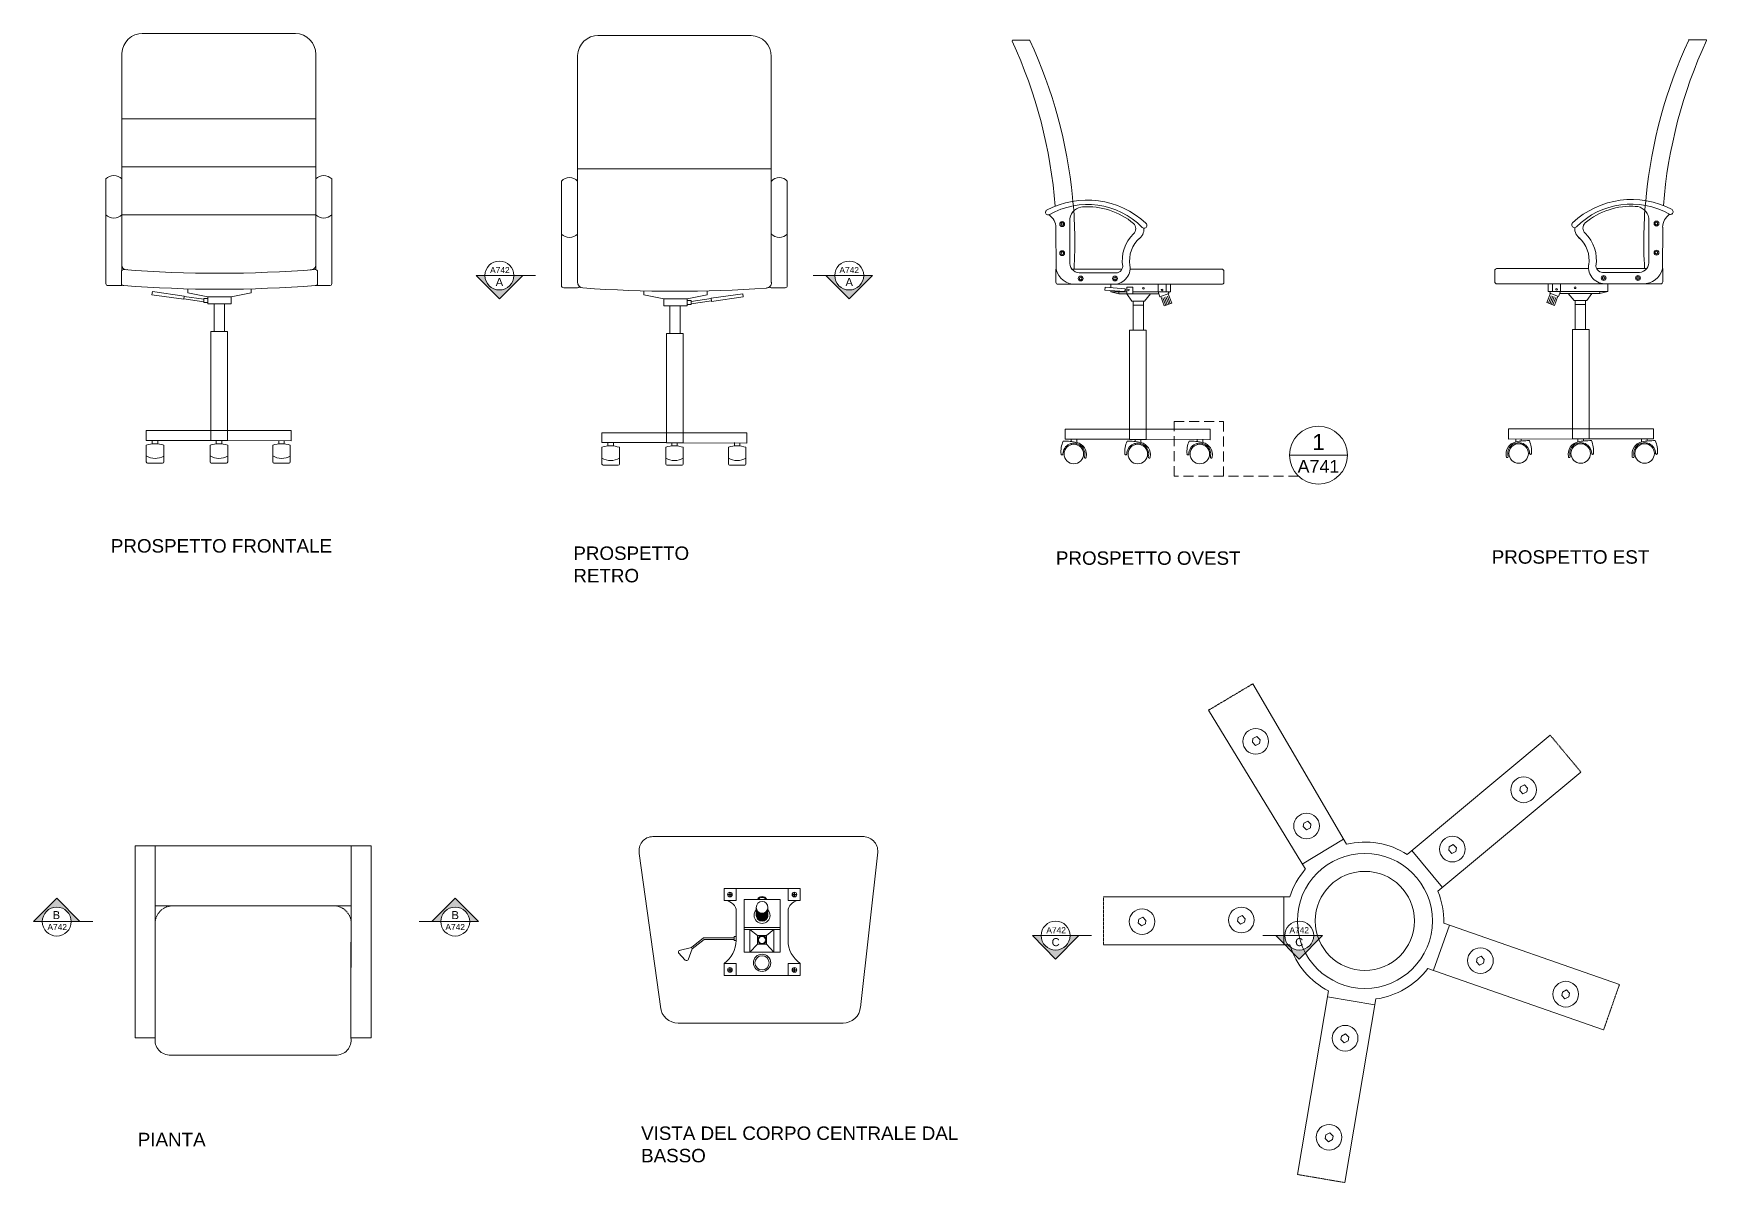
# Model space of a CAD drawing. Header units: centimetres. Extents: x -1194 to 126, y -577 to 528.
# Drawn here: x -292.3 to 126, y 241.1 to 528.4 of the extents above; entities that cross this region are included whole.
import ezdxf
from ezdxf.enums import TextEntityAlignment as Align

# ---------------------------------------------------------------- set-up
doc = ezdxf.new("R2010")
doc.units = ezdxf.units.CM
doc.header["$MEASUREMENT"] = 0
doc.linetypes.add('HIDDEN', pattern=[0.375, 0.25, -0.125])
for name, color, linetype, lineweight in [('A-ANNO-SYMB', 3, 'Continuous', 18), ('dettagli', 4, 'Continuous', 13), ('linee prospetti', 1, 'Continuous', 18), ('quote', 20, 'Continuous', 5)]:
    doc.layers.add(name, color=color, linetype=linetype, lineweight=lineweight)
doc.styles.add('ARIAL', font='arial.ttf')
doc.styles.get("Standard").update_dxf_attribs({"font": 'arial.ttf'})

# ---------------------------------------------------------------- blocks, each defined once
blk = doc.blocks.new('SYMBOL')
at = {"layer": 'A-ANNO-SYMB', "linetype": 'Continuous', "lineweight": 20}
h = blk.add_hatch(color=256, dxfattribs=at)
h.dxf.hatch_style = 1
h.paths.add_polyline_path([(11.206, 4.948), (11.316, 4.948, -1), (11.678, 4.948), (11.788, 4.948), (11.497, 5.241)])
at = {"linetype": 'Continuous', "lineweight": 20}
blk.add_line((11.316, 4.948), (11.678, 4.948), dxfattribs=at)
at = {"layer": 'A-ANNO-SYMB', "linetype": 'Continuous', "lineweight": 20}
for p, q in [((11.206, 4.948), (11.497, 5.241)), ((11.788, 4.948), (11.497, 5.241)), ((11.316, 4.948), (11.206, 4.948)), ((11.678, 4.948), (11.788, 4.948))]:
    blk.add_line(p, q, dxfattribs=at)
blk.add_circle((11.497, 4.948), 0.181, dxfattribs=at)
for tag, p in [('TAVOLA', (11.497, 5.08)), ('SEZIONE', (11.497, 4.918))]:
    blk.add_attdef(tag, text='', height=0.1, dxfattribs=at).set_placement(p, align=Align.TOP_CENTER)
blk = doc.blocks.new('DETAGLI')
at = {"layer": 'A-ANNO-SYMB', "linetype": 'Continuous'}
blk.add_line((486.66, 356.17), (504.76, 356.17), dxfattribs=at)
blk.add_circle((495.71, 356.17), 9.05, dxfattribs=at)
for tag, p in [('TAVOLA', (495.71, 362.76)), ('SEZIONE', (495.71, 354.67))]:
    blk.add_attdef(tag, text='', height=5, dxfattribs=at).set_placement(p, align=Align.TOP_CENTER)

msp = doc.modelspace()

# ---------------------------------------------------------------- linework, layer by layer
at = {"layer": 'A-ANNO-SYMB'}
for p, q in [((-175.81, 467.84), (-166.81, 467.84)), ((-97.36, 467.84), (-88.36, 467.84)), ((-277.48, 306.3), (-286.48, 306.3)), ((-195.86, 306.3), (-186.86, 306.3)), ((-27.76, 302.8), (-36.76, 302.8)), ((15.08, 302.8), (24.08, 302.8))]:
    msp.add_line(p, q, dxfattribs=at)
at = {"layer": 'A-ANNO-SYMB', "linetype": 'HIDDEN', "ltscale": 10}
for p, q in [((-7.15, 417.69), (-7.15, 431.36)), ((23.94, 417.69), (5.25, 417.69))]:
    msp.add_line(p, q, dxfattribs=at)
msp.add_lwpolyline([(-7.15, 431.36), (5.25, 431.36), (5.25, 417.69), (-7.15, 417.69)], dxfattribs=at)
at = {"layer": 'dettagli'}
for p, q in [((-253.7, 463.54), (-248.7, 462.54)), ((-242.83, 462.54), (-248.7, 462.54)), ((-237.83, 463.54), (-242.83, 462.54)), ((-139.72, 463.01), (-134.72, 462.01)), ((-134.72, 462.01), (-128.85, 462.01)), ((-123.85, 463.01), (-128.85, 462.01)), ((-22.92, 463.73), (-18.92, 463.73)), ((-18.92, 463.23), (-17.68, 461.44)), ((-17.47, 463.73), (-8.06, 463.73)), ((-17.38, 461.44), (-14.81, 461.44)), ((-13.06, 463.23), (-14.51, 461.44)), ((-9.24, 460.37), (-9.94, 462.24)), ((-8.86, 460.51), (-9.56, 462.38)), ((-8.49, 460.65), (-9.19, 462.52)), ((-8.11, 460.79), (-8.81, 462.66)), ((97.25, 463.87), (86.38, 463.87)), ((86.44, 460.92), (87.14, 462.79)), ((86.82, 460.78), (87.52, 462.65)), ((87.19, 460.64), (87.89, 462.51)), ((87.56, 460.5), (88.26, 462.37)), ((91.38, 463.37), (92.84, 461.57)), ((95.7, 461.57), (93.14, 461.57)), ((97.25, 463.37), (96, 461.57)), ((101.25, 463.87), (97.25, 463.87)), ((-32.85, 426.9), (-32.85, 426.32)), ((-31.45, 426.89), (-31.45, 426.12)), ((-16.88, 426.9), (-16.88, 426.32)), ((-15.48, 426.89), (-15.48, 426.12)), ((-1.37, 426.9), (-1.37, 426.32)), ((0.03, 426.89), (0.03, 426.12)), ((78.26, 427.02), (78.26, 426.25)), ((79.65, 427.03), (79.65, 426.46)), ((93.77, 427.02), (93.77, 426.25)), ((95.17, 427.03), (95.17, 426.46)), ((109.74, 427.02), (109.74, 426.25)), ((111.14, 427.03), (111.14, 426.46)), ((-262.6, 426.57), (-262.6, 425.74)), ((-261.2, 426.57), (-261.2, 425.73)), ((-246.64, 426.56), (-246.64, 425.72)), ((-245.24, 426.57), (-245.24, 425.73)), ((-230.98, 426.48), (-230.98, 425.74)), ((-229.58, 426.48), (-229.58, 425.73)), ((-148.69, 426.05), (-148.69, 425.22)), ((-147.29, 426.04), (-147.29, 425.21)), ((-132.73, 426.05), (-132.73, 425.22)), ((-131.33, 426.04), (-131.33, 425.21)), ((-117.07, 426.05), (-117.07, 425.22)), ((-115.68, 426.04), (-115.68, 425.21)), ((-32.85, 425.85), (-32.85, 425.56)), ((-31.45, 425.83), (-31.45, 425.53)), ((-16.88, 425.85), (-16.88, 425.56)), ((-15.48, 425.83), (-15.48, 425.53)), ((-1.37, 425.85), (-1.37, 425.56)), ((0.03, 425.83), (0.03, 425.53)), ((78.26, 425.96), (78.26, 425.67)), ((79.65, 425.99), (79.65, 425.69)), ((93.77, 425.96), (93.77, 425.67)), ((95.17, 425.99), (95.17, 425.69)), ((109.74, 425.96), (109.74, 425.67)), ((111.14, 425.99), (111.14, 425.69)), ((-119.65, 314.57), (-100.65, 314.57)), ((-103.65, 311.57), (-103.65, 314.57)), ((-116.65, 311.57), (-119.65, 311.57)), ((-111.62, 309.87), (-111.62, 307.87)), ((-108.67, 309.87), (-108.67, 307.87)), ((-108.67, 309.87), (-108.67, 307.87)), ((-103.65, 311.57), (-101.05, 311.57)), ((-111.56, 309.48), (-111.56, 307.48)), ((-111.49, 309.28), (-111.49, 307.29)), ((-111.4, 309.1), (-111.4, 307.11)), ((-111.27, 308.92), (-111.27, 306.93)), ((-111.06, 308.72), (-111.06, 306.72)), ((-110.85, 308.58), (-110.85, 306.58)), ((-110.62, 308.48), (-110.62, 306.48)), ((-110.36, 308.41), (-110.36, 306.42)), ((-110.14, 307.87), (-110.14, 308.4)), ((-110.14, 308.4), (-110.14, 306.4)), ((-110.14, 308.4), (-110.14, 306.4)), ((-109.93, 308.41), (-109.93, 306.42)), ((-109.67, 308.48), (-109.67, 306.48)), ((-109.44, 308.58), (-109.44, 306.58)), ((-109.23, 308.72), (-109.23, 306.72)), ((-109.02, 308.92), (-109.02, 306.93)), ((-108.89, 309.1), (-108.89, 307.11)), ((-108.8, 309.28), (-108.8, 307.29)), ((-108.73, 309.48), (-108.73, 307.48)), ((-114.65, 304.8), (-105.65, 304.8)), ((-114.65, 304.3), (-105.65, 304.3)), ((-113.17, 304.3), (-111.26, 302.81)), ((-109.05, 302.81), (-107.17, 304.3)), ((-111.26, 300.64), (-113.17, 298.67)), ((-109.05, 300.64), (-107.17, 298.67)), ((-119.65, 292.85), (-100.65, 292.85))]:
    msp.add_line(p, q, dxfattribs=at)
for points in [[(-35.41, 480.86), (-35.11, 481.08), (-34.81, 480.86), (-34.81, 480.56), (-35.11, 480.33), (-35.41, 480.56), (-35.41, 480.86)], [(113.73, 480.99), (113.43, 481.22), (113.13, 480.99), (113.13, 480.69), (113.43, 480.47), (113.73, 480.69), (113.73, 480.99)], [(-35.41, 473.6), (-35.11, 473.82), (-34.81, 473.6), (-34.81, 473.3), (-35.11, 473.07), (-35.41, 473.3), (-35.41, 473.6)], [(113.73, 473.73), (113.43, 473.96), (113.13, 473.73), (113.13, 473.43), (113.43, 473.21), (113.73, 473.43), (113.73, 473.73)], [(-253.7, 463.54), (-253.7, 464.52)], [(-237.83, 464.52), (-237.83, 463.54)], [(-30.79, 467.25), (-30.49, 467.47), (-30.19, 467.25), (-30.19, 466.95), (-30.49, 466.72), (-30.79, 466.95), (-30.79, 467.25)], [(-19.4, 464.54), (-24.38, 464.91), (-24.43, 464.21), (-19.45, 463.85), (-19.4, 464.54)], [(-22.92, 464.8), (-22.92, 465.65)], [(-22.21, 467.25), (-21.91, 467.47), (-21.61, 467.25), (-21.61, 466.95), (-21.91, 466.72), (-22.21, 466.95), (-22.21, 467.25)], [(-19.41, 464.4), (-18.41, 464.32), (-18.43, 464.02), (-19.43, 464.1)], [(-18.92, 464.36), (-18.92, 464.94), (-17.47, 464.94), (-17.47, 463.23)], [(-9.15, 465.65), (-9.15, 463.73), (-11.15, 463.73), (-11.15, 465.65)], [(-8.58, 463.6), (-8.06, 463.73), (-8.06, 465.65)], [(86.91, 463.73), (86.38, 463.87), (86.38, 465.78)], [(87.48, 465.78), (87.48, 463.87), (89.48, 463.87), (89.48, 465.78)], [(99.25, 463.37), (101.25, 463.87), (101.25, 464.93)], [(100.54, 467.38), (100.24, 467.61), (99.94, 467.38), (99.94, 467.08), (100.24, 466.86), (100.54, 467.08), (100.54, 467.38)], [(101.25, 464.93), (101.25, 465.78)], [(109.12, 467.38), (108.82, 467.61), (108.52, 467.38), (108.52, 467.08), (108.82, 466.86), (109.12, 467.08), (109.12, 467.38)], [(-254.65, 462.6), (-254.63, 462.7), (-262.55, 463.82), (-262.67, 463.03), (-254.74, 461.91), (-254.73, 462.01)], [(-249.7, 461.91), (-254.65, 462.6), (-254.73, 462.01), (-249.7, 461.3)], [(-248.7, 461.11), (-249.7, 461.11), (-249.7, 462.11), (-248.7, 462.11)], [(-242.83, 462.54), (-242.83, 460.74), (-248.7, 460.74), (-248.7, 462.54)], [(-139.72, 463.99), (-139.72, 463.01)], [(-134.72, 462.01), (-134.72, 460.22), (-128.85, 460.22), (-128.85, 462.01)], [(-128.85, 460.58), (-127.85, 460.58), (-127.85, 461.58), (-128.85, 461.58)], [(-127.85, 461.38), (-122.9, 462.08), (-122.82, 461.48), (-127.85, 460.77)], [(-123.85, 463.01), (-123.85, 463.99)], [(-122.9, 462.08), (-122.91, 462.18), (-114.99, 463.29), (-114.88, 462.5), (-122.8, 461.38), (-122.82, 461.48)], [(-20.92, 463.23), (-22.92, 463.73), (-22.92, 464.1)], [(-13.06, 463.23), (-20.92, 463.23), (-20.92, 463.73), (-18.92, 463.73)], [(-18.92, 463.23), (-18.92, 464.06)], [(-17.68, 461.44), (-17.38, 461.44), (-17.38, 460.44), (-14.81, 460.44), (-14.81, 461.44), (-14.51, 461.44)], [(-17.47, 463.73), (-13.06, 463.73), (-11.15, 463.73)], [(-10.95, 463.23), (-13.06, 463.23)], [(-11.15, 463.73), (-10.67, 462.49), (-8.49, 463.31), (-8.62, 463.73)], [(-10.48, 462.56), (-9.61, 460.23), (-7.74, 460.93), (-8.61, 463.27)], [(88.81, 462.69), (87.94, 460.36), (86.07, 461.06), (86.94, 463.4)], [(89.48, 463.87), (88.99, 462.62), (86.82, 463.45), (86.95, 463.87)], [(89.28, 463.37), (91.38, 463.37)], [(95.79, 463.87), (91.38, 463.87), (89.48, 463.87)], [(91.38, 463.37), (99.25, 463.37), (99.25, 463.87), (97.25, 463.87)], [(96, 461.57), (95.7, 461.57), (95.7, 460.57), (93.14, 460.57), (93.14, 461.57), (92.84, 461.57)], [(-264.1, 425.44), (-264.1, 421.22)], [(-259.7, 421.22), (-259.7, 425.41)], [(-248.14, 425.44), (-248.14, 421.22)], [(-243.74, 421.22), (-243.74, 425.41)], [(-232.48, 425.44), (-232.48, 421.22)], [(-228.08, 421.22), (-228.08, 425.41)], [(-150.19, 424.91), (-150.19, 420.7)], [(-145.79, 420.7), (-145.79, 424.89)], [(-134.23, 424.91), (-134.23, 420.7)], [(-129.83, 420.7), (-129.83, 424.89)], [(-118.57, 424.91), (-118.57, 420.7)], [(-114.18, 420.7), (-114.18, 424.89)], [(-263.8, 420.92), (-261.2, 420.92), (-260, 420.92)], [(-247.84, 420.92), (-245.24, 420.92), (-244.04, 420.92)], [(-232.18, 420.92), (-229.58, 420.92), (-228.38, 420.92)], [(-149.89, 420.4), (-147.29, 420.4), (-146.09, 420.4)], [(-133.93, 420.4), (-131.33, 420.4), (-130.13, 420.4)], [(-118.27, 420.4), (-115.68, 420.4), (-114.48, 420.4)], [(12.57, 352.05), (13.57, 352.56), (14.34, 351.74), (14.19, 350.86), (13.19, 350.34), (12.42, 351.16), (12.57, 352.05)], [(79.43, 339.98), (80.43, 340.49), (81.21, 339.68), (81.06, 338.79), (80.05, 338.27), (79.28, 339.09), (79.43, 339.98)], [(25.31, 330.94), (26.31, 331.45), (27.08, 330.64), (26.93, 329.75), (25.93, 329.23), (25.16, 330.05), (25.31, 330.94)], [(61.65, 325.03), (62.65, 325.54), (63.43, 324.72), (63.28, 323.84), (62.28, 323.32), (61.5, 324.14), (61.65, 325.03)], [(-119.65, 314.57), (-119.65, 311.57), (-119.29, 311.57)], [(-116.65, 311.57), (-116.65, 314.57)], [(-100.65, 314.57), (-100.65, 311.57), (-101.05, 311.57)], [(-118.22, 313.63), (-118.22, 313.1), (-118.76, 313.1)], [(-118.76, 313.01), (-118.22, 313.01), (-118.22, 312.47)], [(-117.6, 313.1), (-118.13, 313.1), (-118.13, 313.63)], [(-118.13, 312.47), (-118.13, 313.01), (-117.6, 313.01)], [(-114.65, 311.82), (-114.65, 311.82), (-105.65, 311.82), (-105.65, 298.67), (-114.65, 298.67), (-114.65, 311.82)], [(-102.09, 313.63), (-102.09, 313.1), (-102.63, 313.1)], [(-102.63, 313.01), (-102.09, 313.01), (-102.09, 312.47)], [(-101.47, 313.1), (-102, 313.1), (-102, 313.63)], [(-102, 312.47), (-102, 313.01), (-101.47, 313.01)], [(-116.65, 309.38), (-116.65, 301.57)], [(-103.65, 309.38), (-103.65, 301.57)], [(-15.95, 306.92), (-14.95, 307.44), (-14.17, 306.62), (-14.32, 305.73), (-15.32, 305.22), (-16.1, 306.03), (-15.95, 306.92)], [(8.87, 307.33), (9.87, 307.85), (10.64, 307.03), (10.49, 306.14), (9.49, 305.63), (8.71, 306.44), (8.87, 307.33)], [(-117.15, 302.27), (-124.81, 302.27), (-127.82, 299.87)], [(-117.15, 301.87), (-124.58, 301.87), (-127.59, 299.47)], [(-116.65, 301.57), (-117.15, 301.57), (-117.15, 302.57), (-116.65, 302.57)], [(-113.17, 304.3), (-107.17, 304.3), (-107.17, 298.67), (-113.17, 298.67), (-113.17, 304.3)], [(-110.14, 302.82), (-111.26, 302.81), (-111.26, 300.64), (-109.05, 300.64), (-109.05, 302.81), (-110.14, 302.82)], [(-129.34, 296.67), (-131, 298.49)], [(-130.83, 299.05), (-127.82, 299.87)], [(-127.82, 299.87), (-127.59, 299.47), (-128.65, 296.76)], [(68.61, 297.13), (69.61, 297.64), (70.38, 296.83), (70.23, 295.94), (69.23, 295.42), (68.46, 296.24), (68.61, 297.13)], [(-119.65, 295.85), (-119.65, 292.85), (-119.65, 292.85), (-119.65, 292.85), (-119.65, 292.85)], [(-119.65, 295.85), (-116.65, 295.85), (-116.65, 292.85)], [(-118.22, 294.8), (-118.22, 294.27), (-118.76, 294.27)], [(-118.76, 294.18), (-118.22, 294.18), (-118.22, 293.64)], [(-117.6, 294.27), (-118.13, 294.27), (-118.13, 294.8)], [(-118.13, 293.64), (-118.13, 294.18), (-117.6, 294.18)], [(-100.65, 295.85), (-103.65, 295.85), (-103.65, 292.85)], [(-102.09, 294.8), (-102.09, 294.27), (-102.63, 294.27)], [(-102.63, 294.18), (-102.09, 294.18), (-102.09, 293.64)], [(-101.47, 294.27), (-102, 294.27), (-102, 294.8)], [(-102, 293.64), (-102, 294.18), (-101.47, 294.18)], [(-100.65, 295.85), (-100.65, 292.85), (-100.65, 292.85), (-100.65, 292.85), (-100.65, 292.85)], [(89.95, 288.69), (90.95, 289.21), (91.73, 288.39), (91.58, 287.5), (90.58, 286.99), (89.8, 287.8), (89.95, 288.69)], [(34.73, 277.7), (35.73, 278.22), (36.5, 277.4), (36.35, 276.51), (35.35, 276), (34.58, 276.81), (34.73, 277.7)], [(30.81, 252.98), (31.81, 253.5), (32.59, 252.68), (32.44, 251.79), (31.44, 251.28), (30.66, 252.1), (30.81, 252.98)]]:
    msp.add_lwpolyline(points, dxfattribs=at)
for centre, radius in [((-35.12, 480.7), 0.612), ((113.45, 480.83), 0.612), ((-35.12, 473.42), 0.612), ((113.45, 473.56), 0.612), ((-30.49, 467.1), 0.612), ((-21.92, 467.1), 0.612), ((-14.8, 464.64), 0.211), ((-10.14, 464.23), 0.211), ((88.47, 464.37), 0.211), ((93.12, 464.78), 0.211), ((100.25, 467.23), 0.612), ((108.82, 467.23), 0.612), ((-32.2, 423.21), 2.44), ((-16.22, 423.21), 2.44), ((-0.71, 423.21), 2.44), ((79, 423.35), 2.44), ((94.51, 423.35), 2.44), ((110.48, 423.35), 2.44), ((13.26, 351.37), 3.21), ((80.23, 339.25), 3.21), ((25.97, 330.21), 3.21), ((62.43, 324.42), 3.21), ((-118.18, 313.05), 0.581), ((-110.14, 309.87), 1.47), ((-102.05, 313.05), 0.581), ((9.67, 306.69), 3.21), ((-15.16, 306.29), 3.21), ((-110.15, 301.73), 1.08), ((-110.15, 301.73), 0.89), ((-110.15, 296), 2.16), ((-110.15, 296), 1.78), ((69.44, 296.55), 3.21), ((-118.18, 294.22), 0.581), ((-102.05, 294.22), 0.581), ((90.77, 288.16), 3.21), ((35.61, 277.15), 3.21), ((31.6, 252.38), 3.21)]:
    msp.add_circle(centre, radius, dxfattribs=at)
for centre, radius, start, end in [((-261.94, 418.66), 7.11, 71.6428, 107.6713), ((-261.88, 426.41), 4.29, 238.8185, 300.4955), ((-245.98, 418.66), 7.11, 71.6428, 107.6713), ((-245.92, 426.41), 4.29, 238.8185, 300.4955), ((-230.32, 418.66), 7.11, 71.6428, 107.6713), ((-230.26, 426.41), 4.29, 238.8185, 300.4955), ((-148.03, 418.14), 7.11, 71.6428, 107.6713), ((-132.07, 418.14), 7.11, 71.6428, 107.6713), ((-116.42, 418.14), 7.11, 71.6428, 107.6713), ((-29.01, 423.81), 6.42, 155.8953, 185.3823), ((-35.17, 423.21), 0.229, 180, 0.5058), ((-32.2, 423.19), 2.74, 344.7676, 179.451), ((-34.9, 407.67), 18.76, 79.3999, 89.8923), ((-32.2, 423.05), 3.15, 348.7983, 76.2923), ((-29.33, 422.4), 0.229, 163.8588, 9.5951), ((-13.03, 423.81), 6.42, 155.8953, 185.3823), ((-19.2, 423.21), 0.229, 180, 0.5058), ((-16.23, 423.19), 2.74, 344.7676, 179.451), ((-18.93, 407.67), 18.76, 79.3999, 89.8923), ((-16.23, 423.05), 3.15, 348.7983, 76.2923), ((-13.36, 422.4), 0.229, 163.8588, 9.5951), ((2.48, 423.81), 6.42, 155.8953, 185.3823), ((-3.69, 423.21), 0.229, 180, 0.5058), ((-0.72, 423.19), 2.74, 344.7676, 179.451), ((-3.42, 407.67), 18.76, 79.3999, 89.8923), ((-0.72, 423.05), 3.15, 348.7983, 76.2923), ((2.15, 422.4), 0.229, 163.8588, 9.5951), ((79, 423.19), 3.15, 103.7077, 191.2017), ((76.14, 422.54), 0.229, 170.4049, 16.1412), ((79, 423.32), 2.74, 0.549, 195.2324), ((81.71, 407.81), 18.76, 90.1077, 100.6001), ((75.81, 423.95), 6.42, 354.6177, 24.1047), ((81.97, 423.35), 0.229, 179.4942, 0), ((94.52, 423.19), 3.15, 103.7077, 191.2017), ((91.65, 422.54), 0.229, 170.4049, 16.1412), ((94.51, 423.32), 2.74, 0.549, 195.2324), ((97.22, 407.81), 18.76, 90.1077, 100.6001), ((91.32, 423.95), 6.42, 354.6177, 24.1047), ((97.49, 423.35), 0.229, 179.4942, 0), ((110.49, 423.19), 3.15, 103.7077, 191.2017), ((107.62, 422.54), 0.229, 170.4049, 16.1412), ((110.49, 423.32), 2.74, 0.549, 195.2324), ((113.19, 407.81), 18.76, 90.1077, 100.6001), ((107.29, 423.95), 6.42, 354.6177, 24.1047), ((113.46, 423.35), 0.229, 179.4942, 0), ((-263.77, 421.25), 0.329, 184.8805, 274.8805), ((-260.03, 421.25), 0.329, 265.1195, 355.1195), ((-247.81, 421.25), 0.329, 184.8805, 274.8805), ((-244.07, 421.25), 0.329, 265.1195, 355.1195), ((-232.15, 421.25), 0.329, 184.8805, 274.8805), ((-228.41, 421.25), 0.329, 265.1195, 355.1195), ((-147.97, 425.88), 4.29, 238.8185, 300.4955), ((-149.86, 420.72), 0.329, 184.8805, 274.8805), ((-146.12, 420.72), 0.329, 265.1195, 355.1195), ((-132.01, 425.88), 4.29, 238.8185, 300.4955), ((-133.9, 420.72), 0.329, 184.8805, 274.8805), ((-130.16, 420.72), 0.329, 265.1195, 355.1195), ((-116.35, 425.88), 4.29, 238.8185, 300.4955), ((-118.25, 420.72), 0.329, 184.8805, 274.8805), ((-114.5, 420.72), 0.329, 265.1195, 355.1195), ((-119.47, 308.67), 2.91, 14.0911, 93.4875), ((-110.14, 311.22), 1.34, 28.5318, 151.4682), ((-110.14, 311.22), 1.13, 34.5343, 145.4657), ((-100.82, 308.67), 2.91, 86.5125, 165.9089), ((-110.14, 307.87), 2, 137.4873, 42.5127), ((-110.14, 307.87), 1.47, 180, 0), ((-123.76, 301.65), 7.11, 305.3096, 359.3956), ((-96.54, 301.65), 7.11, 180.6044, 234.6904), ((-130.7, 298.7), 0.37, 101.7439, 214.9532), ((-129.03, 296.96), 0.426, 222.0685, 343.334)]:
    msp.add_arc(centre, radius, start, end, dxfattribs=at)
at = {"layer": 'linee prospetti'}
for p, q in [((-47.58, 526.65), (-43.32, 526.65)), ((125.91, 526.78), (121.64, 526.78)), ((-270.19, 507.02), (-221.74, 507.02)), ((-270.19, 495.02), (-221.74, 495.02)), ((-156.29, 494.5), (-107.83, 494.5)), ((-270.19, 483.02), (-221.74, 483.02)), ((-33.22, 482.08), (-33.22, 470.86)), ((111.54, 482.22), (111.54, 471)), ((-36.67, 479.79), (-36.65, 469.39)), ((115, 479.93), (114.97, 469.52)), ((-270.29, 468.81), (-270.29, 465.84)), ((-30.39, 468.49), (-21.95, 468.49)), ((5.31, 466.15), (5.31, 468.92)), ((73.02, 466.28), (73.02, 469.05)), ((108.72, 468.62), (100.28, 468.62)), ((-159.73, 464.8), (-156.29, 464.8)), ((-104.38, 464.8), (-107.83, 464.8)), ((-247.08, 453.86), (-244.52, 453.86)), ((-133.17, 453.34), (-130.61, 453.34)), ((-17.38, 454.19), (-14.81, 454.19)), ((95.7, 454.32), (93.14, 454.32)), ((-247.98, 429.06), (-264.1, 429.06)), ((-264.1, 429.06), (-264.1, 426.57)), ((-247.98, 429.06), (-264.1, 429.06)), ((-264.1, 429.06), (-264.1, 426.57)), ((-247.98, 426.57), (-247.98, 429.06)), ((-247.98, 429.06), (-247.98, 426.55)), ((-247.98, 426.57), (-247.98, 429.06)), ((-247.98, 429.06), (-247.98, 426.55)), ((-243.98, 429.06), (-227.85, 429.06)), ((-243.98, 429.06), (-227.85, 429.06)), ((-243.81, 426.55), (-243.81, 429.06)), ((-243.81, 426.55), (-243.81, 429.06)), ((-227.85, 429.06), (-227.85, 426.47)), ((-227.85, 429.06), (-227.85, 426.47)), ((-134.07, 428.54), (-150.2, 428.54)), ((-150.2, 428.54), (-150.2, 426.05)), ((-134.07, 426.05), (-134.07, 428.54)), ((-134.07, 428.54), (-134.07, 426.02)), ((-130.07, 428.54), (-113.94, 428.54)), ((-129.91, 426.02), (-129.91, 428.54)), ((-113.94, 428.54), (-113.94, 425.94)), ((-18.27, 429.39), (-34.4, 429.39)), ((-34.4, 429.39), (-34.4, 426.9)), ((-34.4, 426.9), (-18.27, 426.9)), ((-18.27, 426.9), (-18.27, 429.39)), ((-18.27, 429.39), (-18.27, 426.87)), ((-18.27, 426.87), (-14.11, 426.87)), ((-14.27, 429.39), (1.86, 429.39)), ((-14.11, 426.87), (-14.11, 429.39)), ((1.86, 426.79), (-14.11, 426.87)), ((1.86, 429.39), (1.86, 426.79)), ((92.6, 429.52), (76.47, 429.52)), ((76.47, 429.52), (76.47, 426.93)), ((76.47, 426.93), (92.44, 427.01)), ((92.44, 427.01), (92.44, 429.52)), ((96.6, 427.01), (92.44, 427.01)), ((96.6, 429.52), (112.73, 429.52)), ((96.6, 427.03), (96.6, 429.52)), ((96.6, 429.52), (96.6, 427.01)), ((112.73, 427.03), (96.6, 427.03)), ((112.73, 429.52), (112.73, 427.03)), ((-264.1, 426.57), (-247.98, 426.57)), ((-264.1, 426.57), (-247.98, 426.57)), ((-247.98, 426.55), (-243.81, 426.55)), ((-247.98, 426.55), (-243.81, 426.55)), ((-227.85, 426.47), (-243.81, 426.55)), ((-227.85, 426.47), (-243.81, 426.55)), ((-150.2, 426.05), (-134.07, 426.05)), ((-134.07, 426.02), (-129.91, 426.02)), ((-113.94, 425.94), (-129.91, 426.02)), ((35.19, 326.95), (24.89, 320.67)), ((-207.86, 325.27), (-266.86, 325.27)), ((-266.86, 325.27), (-266.86, 277.27)), ((-261.86, 277.27), (-261.86, 325.27)), ((-212.93, 277.27), (-212.86, 325.27)), ((-207.86, 277.27), (-207.86, 325.27)), ((59.97, 314.85), (52.28, 324.06)), ((-261.86, 310.27), (-212.86, 310.27)), ((-217.26, 310.27), (-257.45, 310.27)), ((-212.93, 277.27), (-212.86, 312.27)), ((20.28, 312.47), (20.28, 300.47)), ((57.72, 294.12), (61.67, 305.45)), ((31.25, 287.48), (43.08, 285.48)), ((-131.16, 280.92), (-89.91, 280.92)), ((-266.86, 277.27), (-261.86, 277.27)), ((-266.86, 277.27), (-261.86, 277.27)), ((-207.86, 277.27), (-212.93, 277.27))]:
    msp.add_line(p, q, dxfattribs=at)
at = {"layer": 'linee prospetti', "linetype": 'HIDDEN', "ltscale": 0.05}
for p, q in [((1.48, 359.16), (12.51, 365.74)), ((86.88, 352.91), (94.56, 343.7)), ((-24.77, 312.48), (-24.77, 300.48)), ((100.24, 279.27), (104.2, 290.6)), ((23.71, 243.07), (35.54, 241.06))]:
    msp.add_line(p, q, dxfattribs=at)
at = {"layer": 'linee prospetti'}
for points in [[(-265.14, 528.36), (-226.8, 528.36)], [(-151.23, 527.84), (-112.89, 527.84)], [(-270.19, 470.32), (-270.19, 523.36)], [(-221.74, 470.32), (-221.74, 523.24)], [(-156.29, 469.8), (-156.29, 522.84)], [(-107.83, 469.8), (-107.83, 522.72)], [(-274.19, 465.81), (-274.19, 492)], [(-270.19, 492), (-270.19, 469.12)], [(-221.74, 469.32), (-221.74, 492)], [(-217.74, 492), (-217.74, 465.81)], [(-160.29, 465.29), (-160.29, 491.47)], [(-156.29, 491.47), (-156.29, 466.25)], [(-107.83, 466.13), (-107.83, 491.47)], [(-103.83, 491.47), (-103.83, 465.29)], [(-270.29, 468.81), (-270.29, 468.83)], [(-221.29, 468.9), (-221.29, 465.74)], [(-36.65, 469.43), (-36.69, 469.43), (-36.69, 466.15)], [(-20.18, 469.43), (-32.68, 469.43)], [(4.85, 469.43), (-18.14, 469.43)], [(73.47, 469.56), (96.47, 469.56)], [(98.51, 469.56), (111, 469.56)], [(114.97, 469.56), (115.02, 469.56), (115.02, 466.28)], [(-270.19, 465.53), (-270.19, 465.32), (-273.72, 465.32)], [(-270.29, 465.81), (-270.29, 465.84)], [(-218.19, 465.32), (-221.74, 465.32)], [(-36.24, 465.65), (4.86, 465.65)], [(114.57, 465.78), (73.47, 465.78)], [(-247.08, 460.74), (-247.08, 453.86)], [(-244.52, 453.86), (-244.52, 460.74)], [(-133.17, 460.22), (-133.17, 453.34)], [(-130.61, 453.34), (-130.61, 460.22)], [(-17.38, 460.44), (-17.38, 454.19)], [(-14.81, 454.19), (-14.81, 460.44)], [(93.14, 454.32), (93.14, 460.57)], [(95.7, 460.57), (95.7, 454.32)], [(-247.98, 429.06), (-247.98, 453.86), (-247.08, 453.86)], [(-247.98, 429.06), (-243.81, 429.06), (-243.81, 453.86), (-244.52, 453.86)], [(-134.07, 428.54), (-134.07, 453.34), (-133.17, 453.34)], [(-134.07, 428.54), (-129.91, 428.54), (-129.91, 453.34), (-130.61, 453.34)], [(-18.27, 429.39), (-18.27, 454.19), (-17.38, 454.19)], [(-18.27, 429.39), (-14.11, 429.39), (-14.11, 454.19), (-14.81, 454.19)], [(96.6, 429.52), (92.44, 429.52), (92.44, 454.32), (93.14, 454.32)], [(96.6, 429.52), (96.6, 454.32), (95.7, 454.32)], [(35.95, 325.63), (35.95, 325.63), (12.51, 365.74)], [(1.48, 359.16), (25.67, 319.39)], [(86.88, 352.91), (51.13, 323.1)], [(58.81, 313.88), (58.81, 313.88), (94.56, 343.7)], [(-84.66, 327.55), (-137.43, 327.55)], [(-140.84, 323.37), (-135.49, 284.48)], [(-85.52, 284.82), (-81.2, 323.66)], [(-24.77, 312.48), (21.78, 312.47)], [(104.2, 290.6), (60.25, 305.94)], [(21.78, 300.47), (21.78, 300.47), (-24.77, 300.48)], [(56.3, 294.61), (56.3, 294.61), (100.24, 279.27)], [(23.71, 243.07), (31.5, 288.96)], [(43.33, 286.96), (43.33, 286.96), (35.54, 241.06)], [(-257.96, 272.94), (-216.76, 272.94)]]:
    msp.add_lwpolyline(points, dxfattribs=at)
for radius in [16.88, 12.4]:
    msp.add_circle((40.55, 306.47), radius, dxfattribs=at)
for centre, radius, start, end in [((-265.02, 523.19), 5.18, 88.7194, 178.069), ((-226.91, 523.19), 5.18, 359.3698, 88.7194), ((-151.11, 522.66), 5.18, 88.7194, 178.069), ((-113.01, 522.66), 5.18, 359.3698, 88.7194), ((-47.37, 526.48), 0.268, 140.7444, 190.2735), ((-157.43, 475.71), 120.95, 4.4961, 24.7963), ((-43.38, 526.37), 0.282, 40.429, 76.009), ((-152.91, 475.71), 120.95, 5.5501, 24.8624), ((231.24, 475.84), 120.95, 155.1376, 174.4499), ((235.76, 475.84), 120.95, 155.2037, 175.5039), ((121.71, 526.51), 0.282, 103.991, 139.571), ((125.7, 526.61), 0.268, 349.7265, 39.2556), ((-272.19, 490.08), 2.77, 43.8562, 136.1438), ((-219.74, 490.08), 2.77, 43.8562, 136.1438), ((-158.29, 489.55), 2.77, 43.8562, 136.1438), ((-105.83, 489.55), 2.77, 43.8562, 136.1438), ((-28.9, 465.16), 21.55, 46.9025, 118.0145), ((-28.79, 466.43), 19.16, 44.589, 119.9938), ((-143.07, 476.09), 111.12, 356.5632, 5.8425), ((107.22, 465.29), 21.55, 61.9855, 133.0975), ((107.12, 466.56), 19.16, 60.0062, 135.411), ((221.4, 476.23), 111.12, 174.1575, 183.4368), ((-272.19, 484.97), 2.77, 223.8562, 316.1438), ((-219.74, 484.97), 2.77, 223.8562, 316.1438), ((-38.61, 483.65), 0.672, 127.1994, 314.6338), ((-40.98, 479.59), 4.32, 2.718, 52.7709), ((-29.71, 481.44), 3.57, 91.6417, 169.5476), ((-28.8, 467.06), 17.97, 50.1024, 94.0157), ((92.96, 480.5), 0.703, 130.6982, 316.7206), ((107.12, 467.19), 17.97, 85.9843, 129.8976), ((108.03, 481.57), 3.57, 10.4524, 88.3583), ((119.31, 479.72), 4.32, 127.2291, 177.282), ((116.94, 483.78), 0.672, 225.3662, 52.8006), ((-158.29, 480.11), 2.77, 223.8562, 316.1438), ((-105.83, 480.11), 2.77, 223.8562, 316.1438), ((-10.71, 471.57), 9.4, 134.2501, 189.1201), ((-10.91, 471.6), 7.36, 130.1324, 189.5112), ((-18.51, 479.58), 1.78, 312.7643, 45.6521), ((-17.73, 479.44), 3.04, 304.3428, 4.2812), ((-14.63, 480.36), 0.703, 223.2794, 49.3018), ((96.06, 479.57), 3.04, 175.7188, 235.6572), ((89.24, 471.73), 7.36, 350.4888, 49.8676), ((96.84, 479.71), 1.78, 134.3479, 227.2357), ((89.04, 471.7), 9.4, 350.8799, 45.7499), ((-269.79, 468.82), 0.505, 84.627, 181.5049), ((-269.1, 470.4), 1.1, 183.8762, 281.9617), ((-245.79, 784.63), 316.22, 265.6561, 274.3471), ((-222.83, 470.4), 1.1, 258.0383, 356.1238), ((-221.79, 468.82), 0.505, 358.4951, 95.373), ((-31.87, 470.56), 4.91, 193.4619, 272.3196), ((-30.69, 471), 2.53, 183.0092, 276.8591), ((-22.28, 469.79), 4.15, 265.5416, 8.1997), ((-21.75, 470.24), 1.77, 263.5163, 354.6776), ((4.81, 468.93), 0.505, 358.4951, 95.373), ((73.52, 469.06), 0.505, 84.627, 181.5049), ((100.6, 469.92), 4.15, 171.8003, 274.4584), ((100.08, 470.37), 1.77, 185.3224, 276.4837), ((109.02, 471.13), 2.53, 263.1409, 356.9908), ((110.2, 470.69), 4.91, 267.6804, 346.5381), ((-273.69, 465.83), 0.505, 178.4951, 275.373), ((-269.79, 465.83), 0.505, 178.4951, 275.373), ((-245.79, 780.63), 316.22, 265.6561, 274.3471), ((-221.79, 465.83), 0.505, 264.627, 1.5049), ((-218.24, 465.83), 0.505, 264.627, 1.5049), ((-159.78, 465.3), 0.505, 178.4951, 275.373), ((-154.81, 466.2), 1.47, 178.0801, 265.5334), ((-156.24, 465.3), 0.505, 264.627, 335.0227), ((-131.88, 780.11), 316.22, 265.821, 274.1401), ((-109.09, 465.99), 1.27, 271.7517, 6.7475), ((-107.88, 465.3), 0.505, 216.0795, 275.373), ((-104.34, 465.3), 0.505, 264.627, 1.5049), ((-36.18, 466.15), 0.505, 179.4984, 276.3762), ((4.81, 466.15), 0.505, 263.6238, 0.5016), ((73.52, 466.28), 0.505, 179.4984, 276.3762), ((114.51, 466.28), 0.505, 263.6238, 0.5016), ((-137.42, 324.06), 3.49, 90.2532, 191.2884), ((-84.9, 323.85), 3.7, 357.0011, 93.815), ((40.55, 306.47), 19.71, 57.5524, 103.4898), ((40.55, 306.47), 19.71, 139.039, 162.2692), ((40.55, 306.47), 19.71, 358.4734, 22.1043), ((40.55, 306.47), 19.71, 197.7173, 242.6473), ((40.55, 306.47), 19.71, 278.0953, 323.0253), ((-131.12, 285.38), 4.46, 185.4075, 270.4572), ((-89.95, 285.38), 4.46, 269.5428, 354.5925), ((-258.21, 276.64), 3.7, 170.303, 273.815), ((-216.58, 276.64), 3.7, 266.185, 9.697)]:
    msp.add_arc(centre, radius, start, end, dxfattribs=at)
at = {"layer": 'linee prospetti', "linetype": 'HIDDEN'}
for centre, start, end in [((-257.42, 305.81), 89.5428, 174.5925), ((-217.3, 305.81), 5.4075, 89.5428)]:
    msp.add_arc(centre, 4.46, start, end, dxfattribs=at)

# ---------------------------------------------------------------- block references
at = {"layer": 'A-ANNO-SYMB', "linetype": 'Continuous', "lineweight": 20}
ref = msp.add_blockref('SYMBOL', (54.13, 566.8), dxfattribs=dict(at, xscale=20, yscale=20, zscale=20, rotation=180))
ref.add_attrib('SEZIONE', 'A', dxfattribs={"layer": '0', "linetype": 'Continuous', "lineweight": 20, "height": 2, "style": 'ARIAL'}).set_placement((-175.81, 467.21), align=Align.TOP_CENTER)
ref.add_attrib('TAVOLA', 'A742', dxfattribs={"layer": '0', "linetype": 'Continuous', "lineweight": 20, "height": 1.5, "style": 'ARIAL'}).set_placement((-175.69, 469.94), align=Align.TOP_CENTER)
ref = msp.add_blockref('SYMBOL', (-318.3, 566.8), dxfattribs=dict(at, xscale=-20, yscale=20, zscale=20, rotation=180))
ref.add_attrib('SEZIONE', 'A', dxfattribs={"layer": '0', "linetype": 'Continuous', "lineweight": 20, "height": 2, "style": 'ARIAL'}).set_placement((-88.36, 467.21), align=Align.TOP_CENTER)
ref.add_attrib('TAVOLA', 'A742', dxfattribs={"layer": '0', "linetype": 'Continuous', "lineweight": 20, "height": 1.5, "style": 'ARIAL'}).set_placement((-88.36, 469.94), align=Align.TOP_CENTER)
at = {"layer": 'A-ANNO-SYMB'}
ref = msp.add_blockref('DETAGLI', (-367.62, 137.99), dxfattribs=dict(at, xscale=0.8, yscale=0.8, zscale=0.8))
ref.add_attrib('SEZIONE', 'A741', dxfattribs={"linetype": 'Continuous', "height": 3.2, "style": 'ARIAL'}).set_placement((28.95, 421.72), align=Align.TOP_CENTER)
ref.add_attrib('TAVOLA', '1', dxfattribs={"linetype": 'Continuous', "height": 4, "style": 'ARIAL'}).set_placement((28.95, 428.2), align=Align.TOP_CENTER)
at = {"layer": 'A-ANNO-SYMB', "linetype": 'Continuous', "lineweight": 20}
ref = msp.add_blockref('SYMBOL', (-56.54, 207.33), dxfattribs=dict(at, xscale=-20, yscale=20, zscale=20))
ref.add_attrib('SEZIONE', 'B', dxfattribs={"layer": '0', "linetype": 'Continuous', "lineweight": 20, "height": 2, "style": 'ARIAL'}).set_placement((-286.56, 308.93), align=Align.TOP_CENTER)
ref.add_attrib('TAVOLA', 'A742', dxfattribs={"layer": '0', "linetype": 'Continuous', "lineweight": 20, "height": 1.5, "style": 'ARIAL'}).set_placement((-286.35, 305.7), align=Align.TOP_CENTER)
ref = msp.add_blockref('SYMBOL', (-416.8, 207.33), dxfattribs=dict(at, xscale=20, yscale=20, zscale=20))
ref.add_attrib('SEZIONE', 'B', dxfattribs={"layer": '0', "linetype": 'Continuous', "lineweight": 20, "height": 2, "style": 'ARIAL'}).set_placement((-186.86, 308.93), align=Align.TOP_CENTER)
ref.add_attrib('TAVOLA', 'A742', dxfattribs={"layer": '0', "linetype": 'Continuous', "lineweight": 20, "height": 1.5, "style": 'ARIAL'}).set_placement((-186.86, 305.7), align=Align.TOP_CENTER)
ref = msp.add_blockref('SYMBOL', (193.18, 401.76), dxfattribs=dict(at, xscale=20, yscale=20, zscale=20, rotation=180))
ref.add_attrib('SEZIONE', 'C', dxfattribs={"layer": '0', "linetype": 'Continuous', "lineweight": 20, "height": 2, "style": 'ARIAL'}).set_placement((-36.76, 302.17), align=Align.TOP_CENTER)
ref.add_attrib('TAVOLA', 'A742', dxfattribs={"layer": '0', "linetype": 'Continuous', "lineweight": 20, "height": 1.5, "style": 'ARIAL'}).set_placement((-36.63, 304.91), align=Align.TOP_CENTER)
ref = msp.add_blockref('SYMBOL', (-205.8, 401.76), dxfattribs=dict(at, xscale=-20, yscale=20, zscale=20, rotation=180))
ref.add_attrib('SEZIONE', 'C', dxfattribs={"layer": '0', "linetype": 'Continuous', "lineweight": 20, "height": 2, "style": 'ARIAL'}).set_placement((24.14, 302.17), align=Align.TOP_CENTER)
ref.add_attrib('TAVOLA', 'A742', dxfattribs={"layer": '0', "linetype": 'Continuous', "lineweight": 20, "height": 1.5, "style": 'ARIAL'}).set_placement((24.14, 304.91), align=Align.TOP_CENTER)

# ---------------------------------------------------------------- texts
at = {"layer": 'quote', "char_height": 3.36, "attachment_point": 1}
for s, width, insert in [('PROSPETTO FRONTALE', 52.7524, (-272.94, 401.93)), ('PROSPETTO\\PRETRO ', 6.6103, (-157.32, 400.09)), ('PROSPETTO OVEST', 73.9111, (-36.69, 398.87)), ('PROSPETTO EST', 52.7524, (72.27, 399.15)), ('PIANTA', 73.0112, (-266.21, 253.5)), ('VISTA DEL CORPO CENTRALE DAL BASSO', 84.0087, (-140.38, 255.08))]:
    msp.add_mtext_dynamic_manual_height_columns(s, width=width, gutter_width=1, heights=[0], dxfattribs=dict(at, insert=insert))

doc.saveas('drawing.dxf')
